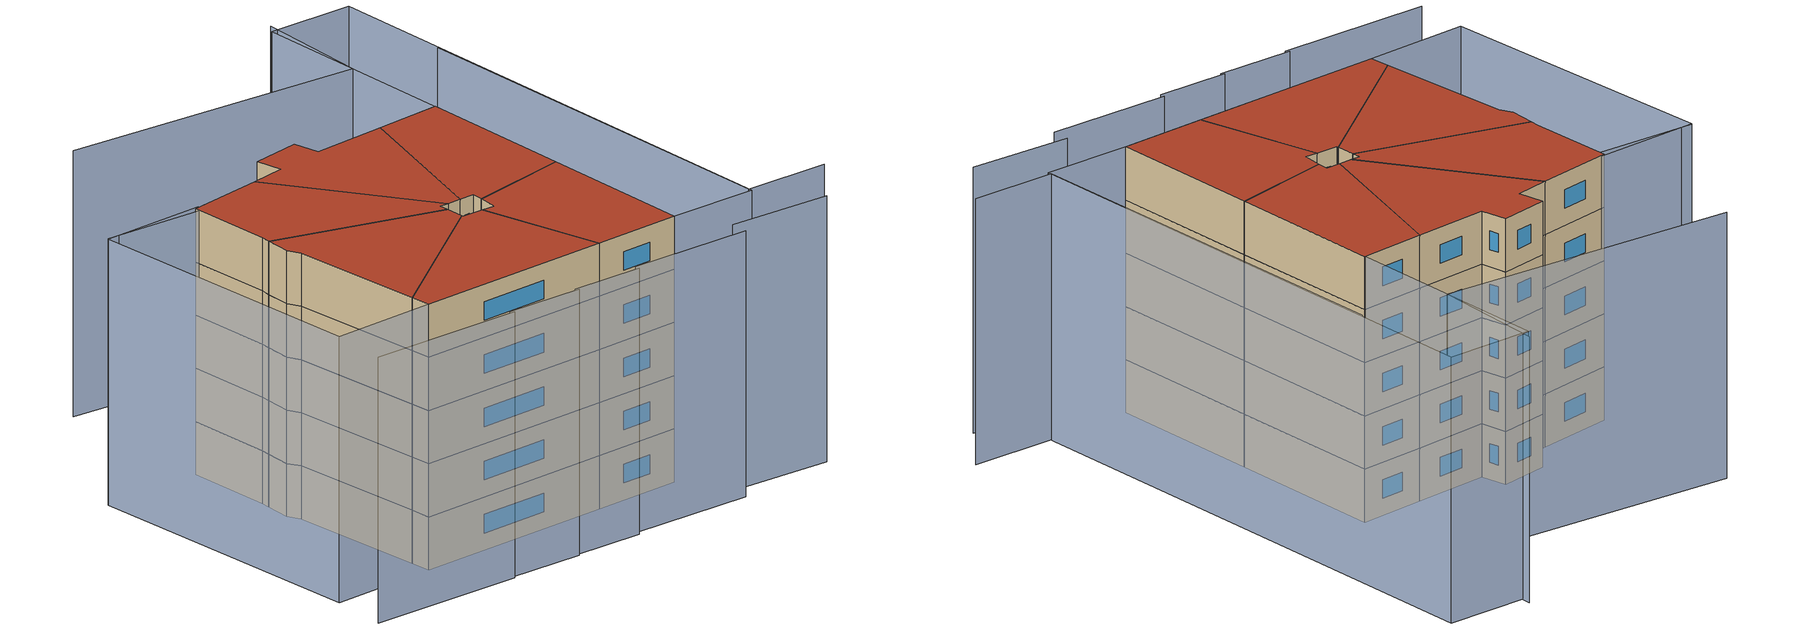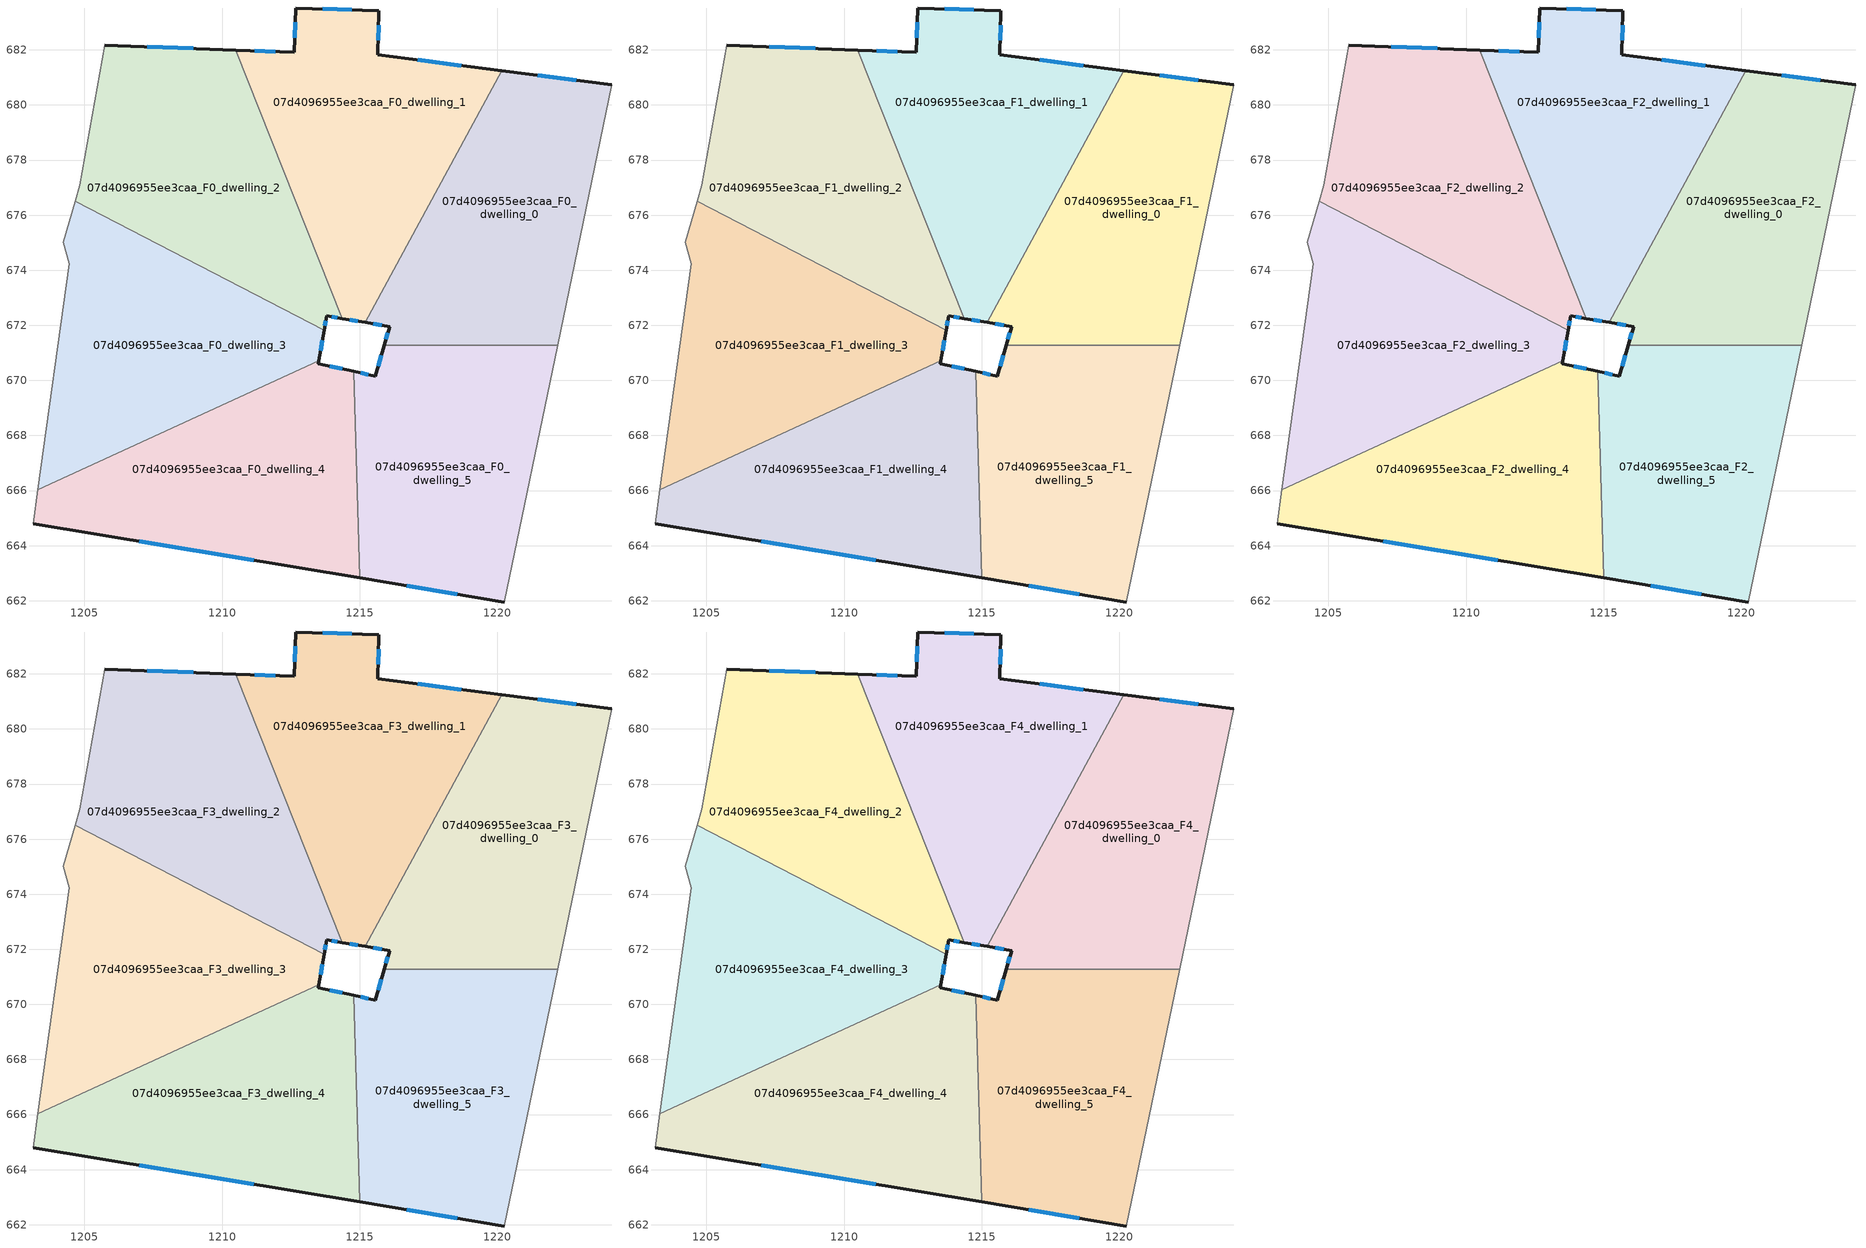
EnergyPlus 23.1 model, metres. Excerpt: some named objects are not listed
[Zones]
07d4096955ee3caa_F0_dwelling_0
 floor ground (EU_floor_Construction): 1224.16,680.73 1222.19,671.28 1215.89,671.28 1216.09,671.95 1215.2,672.1 1220.16,681.25 z0
 wall outside (EU_wall_Construction): 1215.2,672.1 1216.09,671.95 1215.89,671.28 / 1224.16,680.73 1220.16,681.25 z0:3
 wall adiabatic (EU_wall_Construction): 1222.19,671.28 1224.16,680.73 z0:3
 wall to 07d4096955ee3caa_F0_dwelling_5 (EU_wall_Construction): 1215.89,671.28 1222.19,671.28 z0:3
 wall to 07d4096955ee3caa_F0_dwelling_1 (EU_wall_Construction): 1220.16,681.25 1215.2,672.1 z0:3
 window (EU_Window_Construction): 1216.02,671.73 1215.95,671.5 / 1215.49,672.05 1215.8,672 / 1222.86,680.9 1221.46,681.08 z0.98:2.02
07d4096955ee3caa_F0_dwelling_1
 floor ground (EU_floor_Construction): 1220.16,681.25 1215.2,672.1 1214.36,672.25 1210.5,681.99 1212.63,681.91 1212.68,683.52 1215.7,683.42 1215.65,681.82 z0
 wall outside (EU_wall_Construction): 1220.16,681.25 1215.65,681.82 1215.7,683.42 1212.68,683.52 1212.63,681.91 1210.5,681.99 / 1214.36,672.25 1215.2,672.1 z0:3
 wall to 07d4096955ee3caa_F0_dwelling_2 (EU_wall_Construction): 1210.5,681.99 1214.36,672.25 z0:3
 window (EU_Window_Construction): 1214.72,683.45 1213.66,683.49 / 1215.66,682.34 1215.68,682.9 / 1218.69,681.43 1217.11,681.63 / 1214.64,672.2 1214.93,672.15 / 1211.94,681.94 1211.19,681.97 / 1212.66,683 1212.65,682.44 z0.98:2.02
07d4096955ee3caa_F0_dwelling_2
 floor ground (EU_floor_Construction): 1210.5,681.99 1214.36,672.25 1213.8,672.34 1213.71,671.82 1204.67,676.51 1204.83,677.08 1205.75,682.17 z0
 wall outside (EU_wall_Construction): 1210.5,681.99 1205.75,682.17 / 1213.71,671.82 1213.8,672.34 1214.36,672.25 z0:3
 wall adiabatic (EU_wall_Construction): 1205.75,682.17 1204.83,677.08 1204.67,676.51 z0:3
 wall to 07d4096955ee3caa_F0_dwelling_3 (EU_wall_Construction): 1204.67,676.51 1213.71,671.82 z0:3
 window (EU_Window_Construction): 1208.95,682.05 1207.29,682.11 / 1213.98,672.31 1214.18,672.28 / 1213.74,671.99 1213.77,672.17 z0.98:2.02
07d4096955ee3caa_F0_dwelling_3
 floor ground (EU_floor_Construction): 1213.71,671.82 1213.52,670.71 1203.31,666.02 1204.45,674.23 1204.24,675.02 1204.67,676.51 z0
 wall outside (EU_wall_Construction): 1213.52,670.71 1213.71,671.82 z0:3
 wall adiabatic (EU_wall_Construction): 1204.67,676.51 1204.24,675.02 1204.45,674.23 1203.31,666.02 z0:3
 wall to 07d4096955ee3caa_F0_dwelling_4 (EU_wall_Construction): 1203.31,666.02 1213.52,670.71 z0:3
 window (EU_Window_Construction): 1213.58,671.07 1213.64,671.46 z0.98:2.02
07d4096955ee3caa_F0_dwelling_4
 floor ground (EU_floor_Construction): 1214.78,670.32 1215,662.83 1203.14,664.8 1203.31,666.02 1213.52,670.71 1213.5,670.6 z0
 wall outside (EU_wall_Construction): 1214.78,670.32 1213.5,670.6 1213.52,670.71 / 1203.14,664.8 1215,662.83 z0:3
 wall adiabatic (EU_wall_Construction): 1203.31,666.02 1203.14,664.8 z0:3
 wall to 07d4096955ee3caa_F0_dwelling_5 (EU_wall_Construction): 1215,662.83 1214.78,670.32 z0:3
 window (EU_Window_Construction): 1214.36,670.41 1213.91,670.51 / 1207,664.16 1211.14,663.47 z0.98:2.02
07d4096955ee3caa_F0_dwelling_5
 floor ground (EU_floor_Construction): 1222.19,671.28 1220.25,661.95 1215,662.83 1214.78,670.32 1215.56,670.15 1215.89,671.28 z0
 wall outside (EU_wall_Construction): 1215.89,671.28 1215.56,670.15 1214.78,670.32 / 1215,662.83 1220.25,661.95 z0:3
 wall adiabatic (EU_wall_Construction): 1220.25,661.95 1222.19,671.28 z0:3
 window (EU_Window_Construction): 1215.3,670.21 1215.03,670.27 / 1215.78,670.91 1215.67,670.52 / 1216.71,662.54 1218.54,662.24 z0.98:2.02
07d4096955ee3caa_F1_dwelling_0
 floor to 07d4096955ee3caa_F0_dwelling_0 (EU_floor_Construction): 1224.16,680.73 1222.19,671.28 1215.89,671.28 1216.09,671.95 1215.2,672.1 1220.16,681.25 z3
 wall outside (EU_wall_Construction): 1215.2,672.1 1216.09,671.95 1215.89,671.28 / 1224.16,680.73 1220.16,681.25 z3:6
 wall adiabatic (EU_wall_Construction): 1222.19,671.28 1224.16,680.73 z3:6
 wall to 07d4096955ee3caa_F1_dwelling_5 (EU_wall_Construction): 1215.89,671.28 1222.19,671.28 z3:6
 wall to 07d4096955ee3caa_F1_dwelling_1 (EU_wall_Construction): 1220.16,681.25 1215.2,672.1 z3:6
 window (EU_Window_Construction): 1216.02,671.73 1215.95,671.5 / 1215.49,672.05 1215.8,672 / 1222.86,680.9 1221.46,681.08 z3.98:5.02
07d4096955ee3caa_F1_dwelling_1
 floor to 07d4096955ee3caa_F0_dwelling_1 (EU_floor_Construction): 1220.16,681.25 1215.2,672.1 1214.36,672.25 1210.5,681.99 1212.63,681.91 1212.68,683.52 1215.7,683.42 1215.65,681.82 z3
 wall outside (EU_wall_Construction): 1220.16,681.25 1215.65,681.82 1215.7,683.42 1212.68,683.52 1212.63,681.91 1210.5,681.99 / 1214.36,672.25 1215.2,672.1 z3:6
 wall to 07d4096955ee3caa_F1_dwelling_2 (EU_wall_Construction): 1210.5,681.99 1214.36,672.25 z3:6
 window (EU_Window_Construction): 1214.72,683.45 1213.66,683.49 / 1215.66,682.34 1215.68,682.9 / 1218.69,681.43 1217.11,681.63 / 1214.64,672.2 1214.93,672.15 / 1211.94,681.94 1211.19,681.97 / 1212.66,683 1212.65,682.44 z3.98:5.02
07d4096955ee3caa_F1_dwelling_2
 floor to 07d4096955ee3caa_F0_dwelling_2 (EU_floor_Construction): 1210.5,681.99 1214.36,672.25 1213.8,672.34 1213.71,671.82 1204.67,676.51 1204.83,677.08 1205.75,682.17 z3
 wall outside (EU_wall_Construction): 1210.5,681.99 1205.75,682.17 / 1213.71,671.82 1213.8,672.34 1214.36,672.25 z3:6
 wall adiabatic (EU_wall_Construction): 1205.75,682.17 1204.83,677.08 1204.67,676.51 z3:6
 wall to 07d4096955ee3caa_F1_dwelling_3 (EU_wall_Construction): 1204.67,676.51 1213.71,671.82 z3:6
 window (EU_Window_Construction): 1208.95,682.05 1207.29,682.11 / 1213.98,672.31 1214.18,672.28 / 1213.74,671.99 1213.77,672.17 z3.98:5.02
07d4096955ee3caa_F1_dwelling_3
 floor to 07d4096955ee3caa_F0_dwelling_3 (EU_floor_Construction): 1213.71,671.82 1213.52,670.71 1203.31,666.02 1204.45,674.23 1204.24,675.02 1204.67,676.51 z3
 wall outside (EU_wall_Construction): 1213.52,670.71 1213.71,671.82 z3:6
 wall adiabatic (EU_wall_Construction): 1204.67,676.51 1204.24,675.02 1204.45,674.23 1203.31,666.02 z3:6
 wall to 07d4096955ee3caa_F1_dwelling_4 (EU_wall_Construction): 1203.31,666.02 1213.52,670.71 z3:6
 window (EU_Window_Construction): 1213.58,671.07 1213.64,671.46 z3.98:5.02
07d4096955ee3caa_F1_dwelling_4
 floor to 07d4096955ee3caa_F0_dwelling_4 (EU_floor_Construction): 1214.78,670.32 1215,662.83 1203.14,664.8 1203.31,666.02 1213.52,670.71 1213.5,670.6 z3
 wall outside (EU_wall_Construction): 1214.78,670.32 1213.5,670.6 1213.52,670.71 / 1203.14,664.8 1215,662.83 z3:6
 wall adiabatic (EU_wall_Construction): 1203.31,666.02 1203.14,664.8 z3:6
 wall to 07d4096955ee3caa_F1_dwelling_5 (EU_wall_Construction): 1215,662.83 1214.78,670.32 z3:6
 window (EU_Window_Construction): 1214.36,670.41 1213.91,670.51 / 1207,664.16 1211.14,663.47 z3.98:5.02
07d4096955ee3caa_F1_dwelling_5
 floor to 07d4096955ee3caa_F0_dwelling_5 (EU_floor_Construction): 1222.19,671.28 1220.25,661.95 1215,662.83 1214.78,670.32 1215.56,670.15 1215.89,671.28 z3
 wall outside (EU_wall_Construction): 1215.89,671.28 1215.56,670.15 1214.78,670.32 / 1215,662.83 1220.25,661.95 z3:6
 wall adiabatic (EU_wall_Construction): 1220.25,661.95 1222.19,671.28 z3:6
 window (EU_Window_Construction): 1215.3,670.21 1215.03,670.27 / 1215.78,670.91 1215.67,670.52 / 1216.71,662.54 1218.54,662.24 z3.98:5.02
07d4096955ee3caa_F2_dwelling_0
 floor to 07d4096955ee3caa_F1_dwelling_0 (EU_floor_Construction): 1224.16,680.73 1222.19,671.28 1215.89,671.28 1216.09,671.95 1215.2,672.1 1220.16,681.25 z6
 wall outside (EU_wall_Construction): 1215.2,672.1 1216.09,671.95 1215.89,671.28 / 1224.16,680.73 1220.16,681.25 z6:9
 wall adiabatic (EU_wall_Construction): 1222.19,671.28 1224.16,680.73 z6:9
 wall to 07d4096955ee3caa_F2_dwelling_5 (EU_wall_Construction): 1215.89,671.28 1222.19,671.28 z6:9
 wall to 07d4096955ee3caa_F2_dwelling_1 (EU_wall_Construction): 1220.16,681.25 1215.2,672.1 z6:9
 window (EU_Window_Construction): 1216.02,671.73 1215.95,671.5 / 1215.49,672.05 1215.8,672 / 1222.86,680.9 1221.46,681.08 z6.98:8.02
07d4096955ee3caa_F2_dwelling_1
 floor to 07d4096955ee3caa_F1_dwelling_1 (EU_floor_Construction): 1220.16,681.25 1215.2,672.1 1214.36,672.25 1210.5,681.99 1212.63,681.91 1212.68,683.52 1215.7,683.42 1215.65,681.82 z6
 wall outside (EU_wall_Construction): 1220.16,681.25 1215.65,681.82 1215.7,683.42 1212.68,683.52 1212.63,681.91 1210.5,681.99 / 1214.36,672.25 1215.2,672.1 z6:9
 wall to 07d4096955ee3caa_F2_dwelling_2 (EU_wall_Construction): 1210.5,681.99 1214.36,672.25 z6:9
 window (EU_Window_Construction): 1214.72,683.45 1213.66,683.49 / 1215.66,682.34 1215.68,682.9 / 1218.69,681.43 1217.11,681.63 / 1214.64,672.2 1214.93,672.15 / 1211.94,681.94 1211.19,681.97 / 1212.66,683 1212.65,682.44 z6.98:8.02
07d4096955ee3caa_F2_dwelling_2
 floor to 07d4096955ee3caa_F1_dwelling_2 (EU_floor_Construction): 1210.5,681.99 1214.36,672.25 1213.8,672.34 1213.71,671.82 1204.67,676.51 1204.83,677.08 1205.75,682.17 z6
 wall outside (EU_wall_Construction): 1210.5,681.99 1205.75,682.17 / 1213.71,671.82 1213.8,672.34 1214.36,672.25 z6:9
 wall adiabatic (EU_wall_Construction): 1205.75,682.17 1204.83,677.08 1204.67,676.51 z6:9
 wall to 07d4096955ee3caa_F2_dwelling_3 (EU_wall_Construction): 1204.67,676.51 1213.71,671.82 z6:9
 window (EU_Window_Construction): 1208.95,682.05 1207.29,682.11 / 1213.98,672.31 1214.18,672.28 / 1213.74,671.99 1213.77,672.17 z6.98:8.02
07d4096955ee3caa_F2_dwelling_3
 floor to 07d4096955ee3caa_F1_dwelling_3 (EU_floor_Construction): 1213.71,671.82 1213.52,670.71 1203.31,666.02 1204.45,674.23 1204.24,675.02 1204.67,676.51 z6
 wall outside (EU_wall_Construction): 1213.52,670.71 1213.71,671.82 z6:9
 wall adiabatic (EU_wall_Construction): 1204.67,676.51 1204.24,675.02 1204.45,674.23 1203.31,666.02 z6:9
 wall to 07d4096955ee3caa_F2_dwelling_4 (EU_wall_Construction): 1203.31,666.02 1213.52,670.71 z6:9
 window (EU_Window_Construction): 1213.58,671.07 1213.64,671.46 z6.98:8.02
07d4096955ee3caa_F2_dwelling_4
 floor to 07d4096955ee3caa_F1_dwelling_4 (EU_floor_Construction): 1214.78,670.32 1215,662.83 1203.14,664.8 1203.31,666.02 1213.52,670.71 1213.5,670.6 z6
 wall outside (EU_wall_Construction): 1214.78,670.32 1213.5,670.6 1213.52,670.71 / 1203.14,664.8 1215,662.83 z6:9
 wall adiabatic (EU_wall_Construction): 1203.31,666.02 1203.14,664.8 z6:9
 wall to 07d4096955ee3caa_F2_dwelling_5 (EU_wall_Construction): 1215,662.83 1214.78,670.32 z6:9
 window (EU_Window_Construction): 1214.36,670.41 1213.91,670.51 / 1207,664.16 1211.14,663.47 z6.98:8.02
07d4096955ee3caa_F2_dwelling_5
 floor to 07d4096955ee3caa_F1_dwelling_5 (EU_floor_Construction): 1222.19,671.28 1220.25,661.95 1215,662.83 1214.78,670.32 1215.56,670.15 1215.89,671.28 z6
 wall outside (EU_wall_Construction): 1215.89,671.28 1215.56,670.15 1214.78,670.32 / 1215,662.83 1220.25,661.95 z6:9
 wall adiabatic (EU_wall_Construction): 1220.25,661.95 1222.19,671.28 z6:9
 window (EU_Window_Construction): 1215.3,670.21 1215.03,670.27 / 1215.78,670.91 1215.67,670.52 / 1216.71,662.54 1218.54,662.24 z6.98:8.02
07d4096955ee3caa_F3_dwelling_0
 floor to 07d4096955ee3caa_F2_dwelling_0 (EU_floor_Construction): 1224.16,680.73 1222.19,671.28 1215.89,671.28 1216.09,671.95 1215.2,672.1 1220.16,681.25 z9
 wall outside (EU_wall_Construction): 1215.2,672.1 1216.09,671.95 1215.89,671.28 / 1224.16,680.73 1220.16,681.25 z9:12
 wall adiabatic (EU_wall_Construction): 1222.19,671.28 1224.16,680.73 z9:12
 wall to 07d4096955ee3caa_F3_dwelling_5 (EU_wall_Construction): 1215.89,671.28 1222.19,671.28 z9:12
 wall to 07d4096955ee3caa_F3_dwelling_1 (EU_wall_Construction): 1220.16,681.25 1215.2,672.1 z9:12
 window (EU_Window_Construction): 1216.02,671.73 1215.95,671.5 / 1215.49,672.05 1215.8,672 / 1222.86,680.9 1221.46,681.08 z9.98:11.02
07d4096955ee3caa_F3_dwelling_1
 floor to 07d4096955ee3caa_F2_dwelling_1 (EU_floor_Construction): 1220.16,681.25 1215.2,672.1 1214.36,672.25 1210.5,681.99 1212.63,681.91 1212.68,683.52 1215.7,683.42 1215.65,681.82 z9
 wall outside (EU_wall_Construction): 1220.16,681.25 1215.65,681.82 1215.7,683.42 1212.68,683.52 1212.63,681.91 1210.5,681.99 / 1214.36,672.25 1215.2,672.1 z9:12
 wall to 07d4096955ee3caa_F3_dwelling_2 (EU_wall_Construction): 1210.5,681.99 1214.36,672.25 z9:12
 window (EU_Window_Construction): 1214.72,683.45 1213.66,683.49 / 1215.66,682.34 1215.68,682.9 / 1218.69,681.43 1217.11,681.63 / 1214.64,672.2 1214.93,672.15 / 1211.94,681.94 1211.19,681.97 / 1212.66,683 1212.65,682.44 z9.98:11.02
07d4096955ee3caa_F3_dwelling_2
 floor to 07d4096955ee3caa_F2_dwelling_2 (EU_floor_Construction): 1210.5,681.99 1214.36,672.25 1213.8,672.34 1213.71,671.82 1204.67,676.51 1204.83,677.08 1205.75,682.17 z9
 wall outside (EU_wall_Construction): 1210.5,681.99 1205.75,682.17 / 1213.71,671.82 1213.8,672.34 1214.36,672.25 z9:12
 wall adiabatic (EU_wall_Construction): 1205.75,682.17 1204.83,677.08 1204.67,676.51 z9:12
 wall to 07d4096955ee3caa_F3_dwelling_3 (EU_wall_Construction): 1204.67,676.51 1213.71,671.82 z9:12
 window (EU_Window_Construction): 1208.95,682.05 1207.29,682.11 / 1213.98,672.31 1214.18,672.28 / 1213.74,671.99 1213.77,672.17 z9.98:11.02
07d4096955ee3caa_F3_dwelling_3
 floor to 07d4096955ee3caa_F2_dwelling_3 (EU_floor_Construction): 1213.71,671.82 1213.52,670.71 1203.31,666.02 1204.45,674.23 1204.24,675.02 1204.67,676.51 z9
 wall outside (EU_wall_Construction): 1213.52,670.71 1213.71,671.82 z9:12
 wall adiabatic (EU_wall_Construction): 1204.67,676.51 1204.24,675.02 1204.45,674.23 1203.31,666.02 z9:12
 wall to 07d4096955ee3caa_F3_dwelling_4 (EU_wall_Construction): 1203.31,666.02 1213.52,670.71 z9:12
 window (EU_Window_Construction): 1213.58,671.07 1213.64,671.46 z9.98:11.02
07d4096955ee3caa_F3_dwelling_4
 floor to 07d4096955ee3caa_F2_dwelling_4 (EU_floor_Construction): 1214.78,670.32 1215,662.83 1203.14,664.8 1203.31,666.02 1213.52,670.71 1213.5,670.6 z9
 wall outside (EU_wall_Construction): 1214.78,670.32 1213.5,670.6 1213.52,670.71 / 1203.14,664.8 1215,662.83 z9:12
 wall adiabatic (EU_wall_Construction): 1203.31,666.02 1203.14,664.8 z9:12
 wall to 07d4096955ee3caa_F3_dwelling_5 (EU_wall_Construction): 1215,662.83 1214.78,670.32 z9:12
 window (EU_Window_Construction): 1214.36,670.41 1213.91,670.51 / 1207,664.16 1211.14,663.47 z9.98:11.02
07d4096955ee3caa_F3_dwelling_5
 floor to 07d4096955ee3caa_F2_dwelling_5 (EU_floor_Construction): 1222.19,671.28 1220.25,661.95 1215,662.83 1214.78,670.32 1215.56,670.15 1215.89,671.28 z9
 wall outside (EU_wall_Construction): 1215.89,671.28 1215.56,670.15 1214.78,670.32 / 1215,662.83 1220.25,661.95 z9:12
 wall adiabatic (EU_wall_Construction): 1220.25,661.95 1222.19,671.28 z9:12
 window (EU_Window_Construction): 1215.3,670.21 1215.03,670.27 / 1215.78,670.91 1215.67,670.52 / 1216.71,662.54 1218.54,662.24 z9.98:11.02
07d4096955ee3caa_F4_dwelling_0
 floor to 07d4096955ee3caa_F3_dwelling_0 (EU_floor_Construction): 1224.16,680.73 1222.19,671.28 1215.89,671.28 1216.09,671.95 1215.2,672.1 1220.16,681.25 z12
 wall outside (EU_wall_Construction): 1215.2,672.1 1216.09,671.95 1215.89,671.28 / 1224.16,680.73 1220.16,681.25 z12:15
 wall adiabatic (EU_wall_Construction): 1222.19,671.28 1224.16,680.73 z12:15
 wall to 07d4096955ee3caa_F4_dwelling_5 (EU_wall_Construction): 1215.89,671.28 1222.19,671.28 z12:15
 wall to 07d4096955ee3caa_F4_dwelling_1 (EU_wall_Construction): 1220.16,681.25 1215.2,672.1 z12:15
 window (EU_Window_Construction): 1216.02,671.73 1215.95,671.5 / 1215.49,672.05 1215.8,672 / 1222.86,680.9 1221.46,681.08 z12.98:14.02
 roof outside (EU_roof_Construction): 1222.19,671.28 1224.16,680.73 1220.16,681.25 1215.2,672.1 1216.09,671.95 1215.89,671.28 z15
07d4096955ee3caa_F4_dwelling_1
 floor to 07d4096955ee3caa_F3_dwelling_1 (EU_floor_Construction): 1220.16,681.25 1215.2,672.1 1214.36,672.25 1210.5,681.99 1212.63,681.91 1212.68,683.52 1215.7,683.42 1215.65,681.82 z12
 wall outside (EU_wall_Construction): 1220.16,681.25 1215.65,681.82 1215.7,683.42 1212.68,683.52 1212.63,681.91 1210.5,681.99 / 1214.36,672.25 1215.2,672.1 z12:15
 wall to 07d4096955ee3caa_F4_dwelling_2 (EU_wall_Construction): 1210.5,681.99 1214.36,672.25 z12:15
 window (EU_Window_Construction): 1214.72,683.45 1213.66,683.49 / 1215.66,682.34 1215.68,682.9 / 1218.69,681.43 1217.11,681.63 / 1214.64,672.2 1214.93,672.15 / 1211.94,681.94 1211.19,681.97 / 1212.66,683 1212.65,682.44 z12.98:14.02
 roof outside (EU_roof_Construction): 1215.2,672.1 1220.16,681.25 1215.65,681.82 1215.7,683.42 1212.68,683.52 1212.63,681.91 1210.5,681.99 1214.36,672.25 z15
07d4096955ee3caa_F4_dwelling_2
 floor to 07d4096955ee3caa_F3_dwelling_2 (EU_floor_Construction): 1210.5,681.99 1214.36,672.25 1213.8,672.34 1213.71,671.82 1204.67,676.51 1204.83,677.08 1205.75,682.17 z12
 wall outside (EU_wall_Construction): 1210.5,681.99 1205.75,682.17 / 1213.71,671.82 1213.8,672.34 1214.36,672.25 z12:15
 wall adiabatic (EU_wall_Construction): 1205.75,682.17 1204.83,677.08 1204.67,676.51 z12:15
 wall to 07d4096955ee3caa_F4_dwelling_3 (EU_wall_Construction): 1204.67,676.51 1213.71,671.82 z12:15
 window (EU_Window_Construction): 1208.95,682.05 1207.29,682.11 / 1213.98,672.31 1214.18,672.28 / 1213.74,671.99 1213.77,672.17 z12.98:14.02
 roof outside (EU_roof_Construction): 1214.36,672.25 1210.5,681.99 1205.75,682.17 1204.83,677.08 1204.67,676.51 1213.71,671.82 1213.8,672.34 z15
07d4096955ee3caa_F4_dwelling_3
 floor to 07d4096955ee3caa_F3_dwelling_3 (EU_floor_Construction): 1213.71,671.82 1213.52,670.71 1203.31,666.02 1204.45,674.23 1204.24,675.02 1204.67,676.51 z12
 wall outside (EU_wall_Construction): 1213.52,670.71 1213.71,671.82 z12:15
 wall adiabatic (EU_wall_Construction): 1204.67,676.51 1204.24,675.02 1204.45,674.23 1203.31,666.02 z12:15
 wall to 07d4096955ee3caa_F4_dwelling_4 (EU_wall_Construction): 1203.31,666.02 1213.52,670.71 z12:15
 window (EU_Window_Construction): 1213.58,671.07 1213.64,671.46 z12.98:14.02
 roof outside (EU_roof_Construction): 1213.52,670.71 1213.71,671.82 1204.67,676.51 1204.24,675.02 1204.45,674.23 1203.31,666.02 z15
07d4096955ee3caa_F4_dwelling_4
 floor to 07d4096955ee3caa_F3_dwelling_4 (EU_floor_Construction): 1214.78,670.32 1215,662.83 1203.14,664.8 1203.31,666.02 1213.52,670.71 1213.5,670.6 z12
 wall outside (EU_wall_Construction): 1214.78,670.32 1213.5,670.6 1213.52,670.71 / 1203.14,664.8 1215,662.83 z12:15
 wall adiabatic (EU_wall_Construction): 1203.31,666.02 1203.14,664.8 z12:15
 wall to 07d4096955ee3caa_F4_dwelling_5 (EU_wall_Construction): 1215,662.83 1214.78,670.32 z12:15
 window (EU_Window_Construction): 1214.36,670.41 1213.91,670.51 / 1207,664.16 1211.14,663.47 z12.98:14.02
 roof outside (EU_roof_Construction): 1215,662.83 1214.78,670.32 1213.5,670.6 1213.52,670.71 1203.31,666.02 1203.14,664.8 z15
07d4096955ee3caa_F4_dwelling_5
 floor to 07d4096955ee3caa_F3_dwelling_5 (EU_floor_Construction): 1222.19,671.28 1220.25,661.95 1215,662.83 1214.78,670.32 1215.56,670.15 1215.89,671.28 z12
 wall outside (EU_wall_Construction): 1215.89,671.28 1215.56,670.15 1214.78,670.32 / 1215,662.83 1220.25,661.95 z12:15
 wall adiabatic (EU_wall_Construction): 1220.25,661.95 1222.19,671.28 z12:15
 window (EU_Window_Construction): 1215.3,670.21 1215.03,670.27 / 1215.78,670.91 1215.67,670.52 / 1216.71,662.54 1218.54,662.24 z12.98:14.02
 roof outside (EU_roof_Construction): 1220.25,661.95 1222.19,671.28 1215.89,671.28 1215.56,670.15 1214.78,670.32 1215,662.83 z15
shading: 1204.93,660.86 1209.52,659.87 / 1221.22,658.85 1227.23,657.35 / 1213.68,659.39 1220.96,657.81 / 1209.41,660.05 1213.63,659.13 / 1195.96,662.58 1205.08,660.67 / 1230.49,660.06 1225.45,661.09 / 1225.45,661.09 1230.42,685.41 / 1205.68,681.88 1199.83,683.32 / 1227.36,694.04 1225.51,687.21 / 1225.51,687.21 1207.97,691.96 / 1203.14,664.8 1196.87,665.84 / 1196.87,665.84 1199.76,683.28 / 1199.76,683.28 1206.03,682.24 / 1206.03,682.24 1203.14,664.8 / 1220.25,661.95 1226.83,693.56 / 1226.83,693.56 1231.98,692.49 / 1231.98,692.49 1225.4,660.88 / 1225.4,660.88 1220.25,661.95 z0:15
[Building]
EU S2 Campaign: North Axis=0; Terrain=City; Solar Distribution=FullExterior
[Site:Location]
Bologna: Latitude=44.5; Longitude=11.25; Time Zone=1; Elevation=37
[SizingPeriod:WeatherFileDays]
AnnualSizingPeriod: Begin Month=1; Begin Day of Month=1; End Month=12; End Day of Month=31; Day of Week for Start Day=Monday; Use Weather File Daylight Saving Period=No; Use Weather File Rain and Snow Indicators=No
[MATERIAL]
EU_InternalMass_Material: Roughness=MediumRough; Thickness=0.1; Conductivity=1; Density=1800; Specific Heat=900; Thermal Absorptance=0.9; Solar Absorptance=0.7; Visible Absorptance=0.7
[MATERIAL:NOMASS] Roughness=MediumRough; Thermal Absorptance=0.9; Solar Absorptance=0.7; Visible Absorptance=0.7
Name | Thermal Resistance
EU_wall_NoMass | 0.905828
EU_roof_NoMass | 0.37593
EU_floor_NoMass | 0.67114
[WINDOWMATERIAL:SIMPLEGLAZINGSYSTEM]
EU_Window_SimpleGlazing: UFactor=4.52486; Solar Heat Gain Coefficient=0.85; Visible Transmittance=0.85
[CONSTRUCTION]
EU_wall_Construction: EU_wall_NoMass
EU_roof_Construction: EU_roof_NoMass
EU_floor_Construction: EU_floor_NoMass
EU_Window_Construction: EU_Window_SimpleGlazing
EU_InternalMass_Construction: EU_InternalMass_Material
[ZONE] Type=1; Multiplier=1; Ceiling Height=autocalculate; Floor Area=autocalculate; Part of Total Floor Area=Yes
Name | Volume
07d4096955ee3caa_F0_dwelling_0 | 167.164
07d4096955ee3caa_F1_dwelling_0; 07d4096955ee3caa_F2_dwelling_0; 07d4096955ee3caa_F3_dwelling_0; 07d4096955ee3caa_F4_dwelling_0 | 167.167
07d4096955ee3caa_F0_dwelling_1; 07d4096955ee3caa_F1_dwelling_1; 07d4096955ee3caa_F2_dwelling_1; 07d4096955ee3caa_F3_dwelling_1; 07d4096955ee3caa_F4_dwelling_1 | 167.183
07d4096955ee3caa_F0_dwelling_2 | 167.187
07d4096955ee3caa_F1_dwelling_2; 07d4096955ee3caa_F2_dwelling_2; 07d4096955ee3caa_F3_dwelling_2; 07d4096955ee3caa_F4_dwelling_2 | 167.186
07d4096955ee3caa_F0_dwelling_3; 07d4096955ee3caa_F1_dwelling_4; 07d4096955ee3caa_F2_dwelling_4; 07d4096955ee3caa_F3_dwelling_4; 07d4096955ee3caa_F4_dwelling_4 | 167.181
07d4096955ee3caa_F1_dwelling_3; 07d4096955ee3caa_F2_dwelling_3; 07d4096955ee3caa_F3_dwelling_3; 07d4096955ee3caa_F4_dwelling_3 | 167.18
07d4096955ee3caa_F0_dwelling_4 | 167.182
07d4096955ee3caa_F0_dwelling_5 | 167.175
07d4096955ee3caa_F1_dwelling_5; 07d4096955ee3caa_F2_dwelling_5; 07d4096955ee3caa_F3_dwelling_5; 07d4096955ee3caa_F4_dwelling_5 | 167.174
[INTERNALMASS] Construction=EU_InternalMass_Construction
Name | Zone or ZoneList | Surface Area
07d4096955ee3caa_F0_dwelling_0_EU_InternalMass | 07d4096955ee3caa_F0_dwelling_0 | 55.722
07d4096955ee3caa_F0_dwelling_1_EU_InternalMass | 07d4096955ee3caa_F0_dwelling_1 | 55.7273
07d4096955ee3caa_F0_dwelling_2_EU_InternalMass | 07d4096955ee3caa_F0_dwelling_2 | 55.7289
07d4096955ee3caa_F0_dwelling_3_EU_InternalMass | 07d4096955ee3caa_F0_dwelling_3 | 55.7271
07d4096955ee3caa_F0_dwelling_4_EU_InternalMass | 07d4096955ee3caa_F0_dwelling_4 | 55.7269
07d4096955ee3caa_F0_dwelling_5_EU_InternalMass | 07d4096955ee3caa_F0_dwelling_5 | 55.7246
07d4096955ee3caa_F1_dwelling_0_EU_InternalMass | 07d4096955ee3caa_F1_dwelling_0 | 55.722
07d4096955ee3caa_F1_dwelling_1_EU_InternalMass | 07d4096955ee3caa_F1_dwelling_1 | 55.7273
07d4096955ee3caa_F1_dwelling_2_EU_InternalMass | 07d4096955ee3caa_F1_dwelling_2 | 55.7289
07d4096955ee3caa_F1_dwelling_3_EU_InternalMass | 07d4096955ee3caa_F1_dwelling_3 | 55.7271
07d4096955ee3caa_F1_dwelling_4_EU_InternalMass | 07d4096955ee3caa_F1_dwelling_4 | 55.7269
07d4096955ee3caa_F1_dwelling_5_EU_InternalMass | 07d4096955ee3caa_F1_dwelling_5 | 55.7246
07d4096955ee3caa_F2_dwelling_0_EU_InternalMass | 07d4096955ee3caa_F2_dwelling_0 | 55.722
07d4096955ee3caa_F2_dwelling_1_EU_InternalMass | 07d4096955ee3caa_F2_dwelling_1 | 55.7273
07d4096955ee3caa_F2_dwelling_2_EU_InternalMass | 07d4096955ee3caa_F2_dwelling_2 | 55.7289
07d4096955ee3caa_F2_dwelling_3_EU_InternalMass | 07d4096955ee3caa_F2_dwelling_3 | 55.7271
07d4096955ee3caa_F2_dwelling_4_EU_InternalMass | 07d4096955ee3caa_F2_dwelling_4 | 55.7269
07d4096955ee3caa_F2_dwelling_5_EU_InternalMass | 07d4096955ee3caa_F2_dwelling_5 | 55.7246
07d4096955ee3caa_F3_dwelling_0_EU_InternalMass | 07d4096955ee3caa_F3_dwelling_0 | 55.722
07d4096955ee3caa_F3_dwelling_1_EU_InternalMass | 07d4096955ee3caa_F3_dwelling_1 | 55.7273
07d4096955ee3caa_F3_dwelling_2_EU_InternalMass | 07d4096955ee3caa_F3_dwelling_2 | 55.7289
07d4096955ee3caa_F3_dwelling_3_EU_InternalMass | 07d4096955ee3caa_F3_dwelling_3 | 55.7271
07d4096955ee3caa_F3_dwelling_4_EU_InternalMass | 07d4096955ee3caa_F3_dwelling_4 | 55.7269
07d4096955ee3caa_F3_dwelling_5_EU_InternalMass | 07d4096955ee3caa_F3_dwelling_5 | 55.7246
07d4096955ee3caa_F4_dwelling_0_EU_InternalMass | 07d4096955ee3caa_F4_dwelling_0 | 55.722
07d4096955ee3caa_F4_dwelling_1_EU_InternalMass | 07d4096955ee3caa_F4_dwelling_1 | 55.7273
07d4096955ee3caa_F4_dwelling_2_EU_InternalMass | 07d4096955ee3caa_F4_dwelling_2 | 55.7289
07d4096955ee3caa_F4_dwelling_3_EU_InternalMass | 07d4096955ee3caa_F4_dwelling_3 | 55.7271
07d4096955ee3caa_F4_dwelling_4_EU_InternalMass | 07d4096955ee3caa_F4_dwelling_4 | 55.7269
07d4096955ee3caa_F4_dwelling_5_EU_InternalMass | 07d4096955ee3caa_F4_dwelling_5 | 55.7246
[OTHEREQUIPMENT] Fuel Type=Electricity; Design Level Calculation Method=Watts/Area; Power per Zone Floor Area=1; Fraction Latent=0; Fraction Radiant=0; Fraction Lost=0; Carbon Dioxide Generation Rate=0; EndUse Subcategory=EU_Step8_InternalGains
Name | Zone or ZoneList or Space or SpaceList | Schedule
EU_Step8_InternalGain_07d4096955ee3caa_F0_dwelling_0_f000 | 07d4096955ee3caa_F0_dwelling_0 | EU_Step8_GainSchedule_07d4096955ee3caa_F0_dwelling_0_f000
EU_Step8_InternalGain_07d4096955ee3caa_F0_dwelling_1_f000 | 07d4096955ee3caa_F0_dwelling_1 | EU_Step8_GainSchedule_07d4096955ee3caa_F0_dwelling_1_f000
EU_Step8_InternalGain_07d4096955ee3caa_F0_dwelling_2_f000 | 07d4096955ee3caa_F0_dwelling_2 | EU_Step8_GainSchedule_07d4096955ee3caa_F0_dwelling_2_f000
EU_Step8_InternalGain_07d4096955ee3caa_F0_dwelling_3_f000 | 07d4096955ee3caa_F0_dwelling_3 | EU_Step8_GainSchedule_07d4096955ee3caa_F0_dwelling_3_f000
EU_Step8_InternalGain_07d4096955ee3caa_F0_dwelling_4_f000 | 07d4096955ee3caa_F0_dwelling_4 | EU_Step8_GainSchedule_07d4096955ee3caa_F0_dwelling_4_f000
EU_Step8_InternalGain_07d4096955ee3caa_F0_dwelling_5_f000 | 07d4096955ee3caa_F0_dwelling_5 | EU_Step8_GainSchedule_07d4096955ee3caa_F0_dwelling_5_f000
EU_Step8_InternalGain_07d4096955ee3caa_F1_dwelling_0_f000 | 07d4096955ee3caa_F1_dwelling_0 | EU_Step8_GainSchedule_07d4096955ee3caa_F1_dwelling_0_f000
EU_Step8_InternalGain_07d4096955ee3caa_F1_dwelling_1_f000 | 07d4096955ee3caa_F1_dwelling_1 | EU_Step8_GainSchedule_07d4096955ee3caa_F1_dwelling_1_f000
EU_Step8_InternalGain_07d4096955ee3caa_F1_dwelling_2_f000 | 07d4096955ee3caa_F1_dwelling_2 | EU_Step8_GainSchedule_07d4096955ee3caa_F1_dwelling_2_f000
EU_Step8_InternalGain_07d4096955ee3caa_F1_dwelling_3_f000 | 07d4096955ee3caa_F1_dwelling_3 | EU_Step8_GainSchedule_07d4096955ee3caa_F1_dwelling_3_f000
EU_Step8_InternalGain_07d4096955ee3caa_F1_dwelling_4_f000 | 07d4096955ee3caa_F1_dwelling_4 | EU_Step8_GainSchedule_07d4096955ee3caa_F1_dwelling_4_f000
EU_Step8_InternalGain_07d4096955ee3caa_F1_dwelling_5_f000 | 07d4096955ee3caa_F1_dwelling_5 | EU_Step8_GainSchedule_07d4096955ee3caa_F1_dwelling_5_f000
EU_Step8_InternalGain_07d4096955ee3caa_F2_dwelling_0_f000 | 07d4096955ee3caa_F2_dwelling_0 | EU_Step8_GainSchedule_07d4096955ee3caa_F2_dwelling_0_f000
EU_Step8_InternalGain_07d4096955ee3caa_F2_dwelling_1_f000 | 07d4096955ee3caa_F2_dwelling_1 | EU_Step8_GainSchedule_07d4096955ee3caa_F2_dwelling_1_f000
EU_Step8_InternalGain_07d4096955ee3caa_F2_dwelling_2_f000 | 07d4096955ee3caa_F2_dwelling_2 | EU_Step8_GainSchedule_07d4096955ee3caa_F2_dwelling_2_f000
EU_Step8_InternalGain_07d4096955ee3caa_F2_dwelling_3_f000 | 07d4096955ee3caa_F2_dwelling_3 | EU_Step8_GainSchedule_07d4096955ee3caa_F2_dwelling_3_f000
EU_Step8_InternalGain_07d4096955ee3caa_F2_dwelling_4_f000 | 07d4096955ee3caa_F2_dwelling_4 | EU_Step8_GainSchedule_07d4096955ee3caa_F2_dwelling_4_f000
EU_Step8_InternalGain_07d4096955ee3caa_F2_dwelling_5_f000 | 07d4096955ee3caa_F2_dwelling_5 | EU_Step8_GainSchedule_07d4096955ee3caa_F2_dwelling_5_f000
EU_Step8_InternalGain_07d4096955ee3caa_F3_dwelling_0_f000 | 07d4096955ee3caa_F3_dwelling_0 | EU_Step8_GainSchedule_07d4096955ee3caa_F3_dwelling_0_f000
EU_Step8_InternalGain_07d4096955ee3caa_F3_dwelling_1_f000 | 07d4096955ee3caa_F3_dwelling_1 | EU_Step8_GainSchedule_07d4096955ee3caa_F3_dwelling_1_f000
EU_Step8_InternalGain_07d4096955ee3caa_F3_dwelling_2_f000 | 07d4096955ee3caa_F3_dwelling_2 | EU_Step8_GainSchedule_07d4096955ee3caa_F3_dwelling_2_f000
EU_Step8_InternalGain_07d4096955ee3caa_F3_dwelling_3_f000 | 07d4096955ee3caa_F3_dwelling_3 | EU_Step8_GainSchedule_07d4096955ee3caa_F3_dwelling_3_f000
EU_Step8_InternalGain_07d4096955ee3caa_F3_dwelling_4_f000 | 07d4096955ee3caa_F3_dwelling_4 | EU_Step8_GainSchedule_07d4096955ee3caa_F3_dwelling_4_f000
EU_Step8_InternalGain_07d4096955ee3caa_F3_dwelling_5_f000 | 07d4096955ee3caa_F3_dwelling_5 | EU_Step8_GainSchedule_07d4096955ee3caa_F3_dwelling_5_f000
EU_Step8_InternalGain_07d4096955ee3caa_F4_dwelling_0_f000 | 07d4096955ee3caa_F4_dwelling_0 | EU_Step8_GainSchedule_07d4096955ee3caa_F4_dwelling_0_f000
EU_Step8_InternalGain_07d4096955ee3caa_F4_dwelling_1_f000 | 07d4096955ee3caa_F4_dwelling_1 | EU_Step8_GainSchedule_07d4096955ee3caa_F4_dwelling_1_f000
EU_Step8_InternalGain_07d4096955ee3caa_F4_dwelling_2_f000 | 07d4096955ee3caa_F4_dwelling_2 | EU_Step8_GainSchedule_07d4096955ee3caa_F4_dwelling_2_f000
EU_Step8_InternalGain_07d4096955ee3caa_F4_dwelling_3_f000 | 07d4096955ee3caa_F4_dwelling_3 | EU_Step8_GainSchedule_07d4096955ee3caa_F4_dwelling_3_f000
EU_Step8_InternalGain_07d4096955ee3caa_F4_dwelling_4_f000 | 07d4096955ee3caa_F4_dwelling_4 | EU_Step8_GainSchedule_07d4096955ee3caa_F4_dwelling_4_f000
EU_Step8_InternalGain_07d4096955ee3caa_F4_dwelling_5_f000 | 07d4096955ee3caa_F4_dwelling_5 | EU_Step8_GainSchedule_07d4096955ee3caa_F4_dwelling_5_f000
[ZONEVENTILATION:DESIGNFLOWRATE] Schedule=EU_AlwaysOn; Design Flow Rate Calculation Method=AirChanges/Hour; Air Changes per Hour=0.73129; Ventilation Type=Natural; Fan Pressure Rise=0; Fan Total Efficiency=1; Constant Term Coefficient=1; Temperature Term Coefficient=0; Velocity Term Coefficient=0; Velocity Squared Term Coefficient=0; Minimum Indoor Temperature=-100; Maximum Indoor Temperature=100; Delta Temperature=-100; Minimum Outdoor Temperature=-100; Maximum Outdoor Temperature=100; Maximum Wind Speed=40
Name | Zone or ZoneList or Space or SpaceList
EU_ConstantAir_07d4096955ee3caa_F0_dwelling_0 | 07d4096955ee3caa_F0_dwelling_0
EU_ConstantAir_07d4096955ee3caa_F0_dwelling_1 | 07d4096955ee3caa_F0_dwelling_1
EU_ConstantAir_07d4096955ee3caa_F0_dwelling_2 | 07d4096955ee3caa_F0_dwelling_2
EU_ConstantAir_07d4096955ee3caa_F0_dwelling_3 | 07d4096955ee3caa_F0_dwelling_3
EU_ConstantAir_07d4096955ee3caa_F0_dwelling_4 | 07d4096955ee3caa_F0_dwelling_4
EU_ConstantAir_07d4096955ee3caa_F0_dwelling_5 | 07d4096955ee3caa_F0_dwelling_5
EU_ConstantAir_07d4096955ee3caa_F1_dwelling_0 | 07d4096955ee3caa_F1_dwelling_0
EU_ConstantAir_07d4096955ee3caa_F1_dwelling_1 | 07d4096955ee3caa_F1_dwelling_1
EU_ConstantAir_07d4096955ee3caa_F1_dwelling_2 | 07d4096955ee3caa_F1_dwelling_2
EU_ConstantAir_07d4096955ee3caa_F1_dwelling_3 | 07d4096955ee3caa_F1_dwelling_3
EU_ConstantAir_07d4096955ee3caa_F1_dwelling_4 | 07d4096955ee3caa_F1_dwelling_4
EU_ConstantAir_07d4096955ee3caa_F1_dwelling_5 | 07d4096955ee3caa_F1_dwelling_5
EU_ConstantAir_07d4096955ee3caa_F2_dwelling_0 | 07d4096955ee3caa_F2_dwelling_0
EU_ConstantAir_07d4096955ee3caa_F2_dwelling_1 | 07d4096955ee3caa_F2_dwelling_1
EU_ConstantAir_07d4096955ee3caa_F2_dwelling_2 | 07d4096955ee3caa_F2_dwelling_2
EU_ConstantAir_07d4096955ee3caa_F2_dwelling_3 | 07d4096955ee3caa_F2_dwelling_3
EU_ConstantAir_07d4096955ee3caa_F2_dwelling_4 | 07d4096955ee3caa_F2_dwelling_4
EU_ConstantAir_07d4096955ee3caa_F2_dwelling_5 | 07d4096955ee3caa_F2_dwelling_5
EU_ConstantAir_07d4096955ee3caa_F3_dwelling_0 | 07d4096955ee3caa_F3_dwelling_0
EU_ConstantAir_07d4096955ee3caa_F3_dwelling_1 | 07d4096955ee3caa_F3_dwelling_1
EU_ConstantAir_07d4096955ee3caa_F3_dwelling_2 | 07d4096955ee3caa_F3_dwelling_2
EU_ConstantAir_07d4096955ee3caa_F3_dwelling_3 | 07d4096955ee3caa_F3_dwelling_3
EU_ConstantAir_07d4096955ee3caa_F3_dwelling_4 | 07d4096955ee3caa_F3_dwelling_4
EU_ConstantAir_07d4096955ee3caa_F3_dwelling_5 | 07d4096955ee3caa_F3_dwelling_5
EU_ConstantAir_07d4096955ee3caa_F4_dwelling_0 | 07d4096955ee3caa_F4_dwelling_0
EU_ConstantAir_07d4096955ee3caa_F4_dwelling_1 | 07d4096955ee3caa_F4_dwelling_1
EU_ConstantAir_07d4096955ee3caa_F4_dwelling_2 | 07d4096955ee3caa_F4_dwelling_2
EU_ConstantAir_07d4096955ee3caa_F4_dwelling_3 | 07d4096955ee3caa_F4_dwelling_3
EU_ConstantAir_07d4096955ee3caa_F4_dwelling_4 | 07d4096955ee3caa_F4_dwelling_4
EU_ConstantAir_07d4096955ee3caa_F4_dwelling_5 | 07d4096955ee3caa_F4_dwelling_5
[HVACTEMPLATE:ZONE:IDEALLOADSAIRSYSTEM] System Availability Schedule=EU_AlwaysOn; Maximum Heating Supply Air Temperature=50; Minimum Cooling Supply Air Temperature=13; Maximum Heating Supply Air Humidity Ratio=0.0156; Minimum Cooling Supply Air Humidity Ratio=0.0077; Heating Limit=NoLimit; Cooling Limit=NoLimit; Heating Availability Schedule=EU_AlwaysOn; Cooling Availability Schedule=EU_CoolingOff; Dehumidification Control Type=ConstantSensibleHeatRatio; Cooling Sensible Heat Ratio=0.7; Dehumidification Setpoint=60; Humidification Control Type=None; Humidification Setpoint=30; Outdoor Air Method=None; Outdoor Air Flow Rate per Person=0.00944; Outdoor Air Flow Rate per Zone Floor Area=0; Outdoor Air Flow Rate per Zone=0; Demand Controlled Ventilation Type=None; Outdoor Air Economizer Type=NoEconomizer; Heat Recovery Type=None; Sensible Heat Recovery Effectiveness=0.7; Latent Heat Recovery Effectiveness=0.65
Name | Template Thermostat
07d4096955ee3caa_F0_dwelling_0 | EU_HeatOnly_07d4096955ee3caa_F0_dwelling_0
07d4096955ee3caa_F0_dwelling_1 | EU_HeatOnly_07d4096955ee3caa_F0_dwelling_1
07d4096955ee3caa_F0_dwelling_2 | EU_HeatOnly_07d4096955ee3caa_F0_dwelling_2
07d4096955ee3caa_F0_dwelling_3 | EU_HeatOnly_07d4096955ee3caa_F0_dwelling_3
07d4096955ee3caa_F0_dwelling_4 | EU_HeatOnly_07d4096955ee3caa_F0_dwelling_4
07d4096955ee3caa_F0_dwelling_5 | EU_HeatOnly_07d4096955ee3caa_F0_dwelling_5
07d4096955ee3caa_F1_dwelling_0 | EU_HeatOnly_07d4096955ee3caa_F1_dwelling_0
07d4096955ee3caa_F1_dwelling_1 | EU_HeatOnly_07d4096955ee3caa_F1_dwelling_1
07d4096955ee3caa_F1_dwelling_2 | EU_HeatOnly_07d4096955ee3caa_F1_dwelling_2
07d4096955ee3caa_F1_dwelling_3 | EU_HeatOnly_07d4096955ee3caa_F1_dwelling_3
07d4096955ee3caa_F1_dwelling_4 | EU_HeatOnly_07d4096955ee3caa_F1_dwelling_4
07d4096955ee3caa_F1_dwelling_5 | EU_HeatOnly_07d4096955ee3caa_F1_dwelling_5
07d4096955ee3caa_F2_dwelling_0 | EU_HeatOnly_07d4096955ee3caa_F2_dwelling_0
07d4096955ee3caa_F2_dwelling_1 | EU_HeatOnly_07d4096955ee3caa_F2_dwelling_1
07d4096955ee3caa_F2_dwelling_2 | EU_HeatOnly_07d4096955ee3caa_F2_dwelling_2
07d4096955ee3caa_F2_dwelling_3 | EU_HeatOnly_07d4096955ee3caa_F2_dwelling_3
07d4096955ee3caa_F2_dwelling_4 | EU_HeatOnly_07d4096955ee3caa_F2_dwelling_4
07d4096955ee3caa_F2_dwelling_5 | EU_HeatOnly_07d4096955ee3caa_F2_dwelling_5
07d4096955ee3caa_F3_dwelling_0 | EU_HeatOnly_07d4096955ee3caa_F3_dwelling_0
07d4096955ee3caa_F3_dwelling_1 | EU_HeatOnly_07d4096955ee3caa_F3_dwelling_1
07d4096955ee3caa_F3_dwelling_2 | EU_HeatOnly_07d4096955ee3caa_F3_dwelling_2
07d4096955ee3caa_F3_dwelling_3 | EU_HeatOnly_07d4096955ee3caa_F3_dwelling_3
07d4096955ee3caa_F3_dwelling_4 | EU_HeatOnly_07d4096955ee3caa_F3_dwelling_4
07d4096955ee3caa_F3_dwelling_5 | EU_HeatOnly_07d4096955ee3caa_F3_dwelling_5
07d4096955ee3caa_F4_dwelling_0 | EU_HeatOnly_07d4096955ee3caa_F4_dwelling_0
07d4096955ee3caa_F4_dwelling_1 | EU_HeatOnly_07d4096955ee3caa_F4_dwelling_1
07d4096955ee3caa_F4_dwelling_2 | EU_HeatOnly_07d4096955ee3caa_F4_dwelling_2
07d4096955ee3caa_F4_dwelling_3 | EU_HeatOnly_07d4096955ee3caa_F4_dwelling_3
07d4096955ee3caa_F4_dwelling_4 | EU_HeatOnly_07d4096955ee3caa_F4_dwelling_4
07d4096955ee3caa_F4_dwelling_5 | EU_HeatOnly_07d4096955ee3caa_F4_dwelling_5
[SIZING:ZONE] Zone Cooling Design Supply Air Temperature Input Method=SupplyAirTemperature; Zone Cooling Design Supply Air Temperature=13; Zone Heating Design Supply Air Temperature Input Method=SupplyAirTemperature; Zone Heating Design Supply Air Temperature=50; Zone Cooling Design Supply Air Humidity Ratio=0.008; Zone Heating Design Supply Air Humidity Ratio=0.008; Cooling Design Air Flow Method=DesignDay; Cooling Design Air Flow Rate=0; Cooling Minimum Air Flow per Zone Floor Area=0.000762; Cooling Minimum Air Flow=0; Cooling Minimum Air Flow Fraction=0.2; Heating Design Air Flow Method=DesignDay; Heating Design Air Flow Rate=0; Heating Maximum Air Flow per Zone Floor Area=0.002032; Heating Maximum Air Flow=0.141576; Heating Maximum Air Flow Fraction=0.3; Account for Dedicated Outdoor Air System=No; Dedicated Outdoor Air System Control Strategy=NeutralSupplyAir; Dedicated Outdoor Air Low Setpoint Temperature for Design=autosize; Dedicated Outdoor Air High Setpoint Temperature for Design=autosize; Zone Load Sizing Method=Sensible Load Only No Latent Load; Zone Latent Cooling Design Supply Air Humidity Ratio Input Method=HumidityRatioDifference; Zone Cooling Design Supply Air Humidity Ratio Difference=0.005; Zone Latent Heating Design Supply Air Humidity Ratio Input Method=HumidityRatioDifference; Zone Humidification Design Supply Air Humidity Ratio Difference=0.005
07d4096955ee3caa_F0_dwelling_0; 07d4096955ee3caa_F0_dwelling_1; 07d4096955ee3caa_F0_dwelling_2; 07d4096955ee3caa_F0_dwelling_3; 07d4096955ee3caa_F0_dwelling_4; 07d4096955ee3caa_F0_dwelling_5; 07d4096955ee3caa_F1_dwelling_0; 07d4096955ee3caa_F1_dwelling_1; 07d4096955ee3caa_F1_dwelling_2; 07d4096955ee3caa_F1_dwelling_3; 07d4096955ee3caa_F1_dwelling_4; 07d4096955ee3caa_F1_dwelling_5; 07d4096955ee3caa_F2_dwelling_0; 07d4096955ee3caa_F2_dwelling_1; 07d4096955ee3caa_F2_dwelling_2; 07d4096955ee3caa_F2_dwelling_3; 07d4096955ee3caa_F2_dwelling_4; 07d4096955ee3caa_F2_dwelling_5; 07d4096955ee3caa_F3_dwelling_0; 07d4096955ee3caa_F3_dwelling_1; 07d4096955ee3caa_F3_dwelling_2; 07d4096955ee3caa_F3_dwelling_3; 07d4096955ee3caa_F3_dwelling_4; 07d4096955ee3caa_F3_dwelling_5; 07d4096955ee3caa_F4_dwelling_0; 07d4096955ee3caa_F4_dwelling_1; 07d4096955ee3caa_F4_dwelling_2; 07d4096955ee3caa_F4_dwelling_3; 07d4096955ee3caa_F4_dwelling_4; 07d4096955ee3caa_F4_dwelling_5
[SCHEDULE:CONSTANT]
Name | Hourly Value
EU_AlwaysOn | 1
EU_CoolingOff | 0
[SCHEDULE:FILE] Column Number=1; Rows to Skip at Top=0; Number of Hours of Data=8760; Column Separator=Comma; Interpolate to Timestep=No; Minutes per Item=60; Adjust Schedule for Daylight Savings=Yes
Name | File
EU_Step8_GainSchedule_07d4096955ee3caa_F0_dwelling_0_f000 | ../../schedules/07d4096955ee3caa/07d4096955ee3caa_F0_dwelling_0_f000_gain.csv
EU_Step8_GainSchedule_07d4096955ee3caa_F0_dwelling_1_f000 | ../../schedules/07d4096955ee3caa/07d4096955ee3caa_F0_dwelling_1_f000_gain.csv
EU_Step8_GainSchedule_07d4096955ee3caa_F0_dwelling_2_f000 | ../../schedules/07d4096955ee3caa/07d4096955ee3caa_F0_dwelling_2_f000_gain.csv
EU_Step8_GainSchedule_07d4096955ee3caa_F0_dwelling_3_f000 | ../../schedules/07d4096955ee3caa/07d4096955ee3caa_F0_dwelling_3_f000_gain.csv
EU_Step8_GainSchedule_07d4096955ee3caa_F0_dwelling_4_f000 | ../../schedules/07d4096955ee3caa/07d4096955ee3caa_F0_dwelling_4_f000_gain.csv
EU_Step8_GainSchedule_07d4096955ee3caa_F0_dwelling_5_f000 | ../../schedules/07d4096955ee3caa/07d4096955ee3caa_F0_dwelling_5_f000_gain.csv
EU_Step8_GainSchedule_07d4096955ee3caa_F1_dwelling_0_f000 | ../../schedules/07d4096955ee3caa/07d4096955ee3caa_F1_dwelling_0_f000_gain.csv
EU_Step8_GainSchedule_07d4096955ee3caa_F1_dwelling_1_f000 | ../../schedules/07d4096955ee3caa/07d4096955ee3caa_F1_dwelling_1_f000_gain.csv
EU_Step8_GainSchedule_07d4096955ee3caa_F1_dwelling_2_f000 | ../../schedules/07d4096955ee3caa/07d4096955ee3caa_F1_dwelling_2_f000_gain.csv
EU_Step8_GainSchedule_07d4096955ee3caa_F1_dwelling_3_f000 | ../../schedules/07d4096955ee3caa/07d4096955ee3caa_F1_dwelling_3_f000_gain.csv
EU_Step8_GainSchedule_07d4096955ee3caa_F1_dwelling_4_f000 | ../../schedules/07d4096955ee3caa/07d4096955ee3caa_F1_dwelling_4_f000_gain.csv
EU_Step8_GainSchedule_07d4096955ee3caa_F1_dwelling_5_f000 | ../../schedules/07d4096955ee3caa/07d4096955ee3caa_F1_dwelling_5_f000_gain.csv
EU_Step8_GainSchedule_07d4096955ee3caa_F2_dwelling_0_f000 | ../../schedules/07d4096955ee3caa/07d4096955ee3caa_F2_dwelling_0_f000_gain.csv
EU_Step8_GainSchedule_07d4096955ee3caa_F2_dwelling_1_f000 | ../../schedules/07d4096955ee3caa/07d4096955ee3caa_F2_dwelling_1_f000_gain.csv
EU_Step8_GainSchedule_07d4096955ee3caa_F2_dwelling_2_f000 | ../../schedules/07d4096955ee3caa/07d4096955ee3caa_F2_dwelling_2_f000_gain.csv
EU_Step8_GainSchedule_07d4096955ee3caa_F2_dwelling_3_f000 | ../../schedules/07d4096955ee3caa/07d4096955ee3caa_F2_dwelling_3_f000_gain.csv
EU_Step8_GainSchedule_07d4096955ee3caa_F2_dwelling_4_f000 | ../../schedules/07d4096955ee3caa/07d4096955ee3caa_F2_dwelling_4_f000_gain.csv
EU_Step8_GainSchedule_07d4096955ee3caa_F2_dwelling_5_f000 | ../../schedules/07d4096955ee3caa/07d4096955ee3caa_F2_dwelling_5_f000_gain.csv
EU_Step8_GainSchedule_07d4096955ee3caa_F3_dwelling_0_f000 | ../../schedules/07d4096955ee3caa/07d4096955ee3caa_F3_dwelling_0_f000_gain.csv
EU_Step8_GainSchedule_07d4096955ee3caa_F3_dwelling_1_f000 | ../../schedules/07d4096955ee3caa/07d4096955ee3caa_F3_dwelling_1_f000_gain.csv
EU_Step8_GainSchedule_07d4096955ee3caa_F3_dwelling_2_f000 | ../../schedules/07d4096955ee3caa/07d4096955ee3caa_F3_dwelling_2_f000_gain.csv
EU_Step8_GainSchedule_07d4096955ee3caa_F3_dwelling_3_f000 | ../../schedules/07d4096955ee3caa/07d4096955ee3caa_F3_dwelling_3_f000_gain.csv
EU_Step8_GainSchedule_07d4096955ee3caa_F3_dwelling_4_f000 | ../../schedules/07d4096955ee3caa/07d4096955ee3caa_F3_dwelling_4_f000_gain.csv
EU_Step8_GainSchedule_07d4096955ee3caa_F3_dwelling_5_f000 | ../../schedules/07d4096955ee3caa/07d4096955ee3caa_F3_dwelling_5_f000_gain.csv
EU_Step8_GainSchedule_07d4096955ee3caa_F4_dwelling_0_f000 | ../../schedules/07d4096955ee3caa/07d4096955ee3caa_F4_dwelling_0_f000_gain.csv
EU_Step8_GainSchedule_07d4096955ee3caa_F4_dwelling_1_f000 | ../../schedules/07d4096955ee3caa/07d4096955ee3caa_F4_dwelling_1_f000_gain.csv
EU_Step8_GainSchedule_07d4096955ee3caa_F4_dwelling_2_f000 | ../../schedules/07d4096955ee3caa/07d4096955ee3caa_F4_dwelling_2_f000_gain.csv
EU_Step8_GainSchedule_07d4096955ee3caa_F4_dwelling_3_f000 | ../../schedules/07d4096955ee3caa/07d4096955ee3caa_F4_dwelling_3_f000_gain.csv
EU_Step8_GainSchedule_07d4096955ee3caa_F4_dwelling_4_f000 | ../../schedules/07d4096955ee3caa/07d4096955ee3caa_F4_dwelling_4_f000_gain.csv
EU_Step8_GainSchedule_07d4096955ee3caa_F4_dwelling_5_f000 | ../../schedules/07d4096955ee3caa/07d4096955ee3caa_F4_dwelling_5_f000_gain.csv
